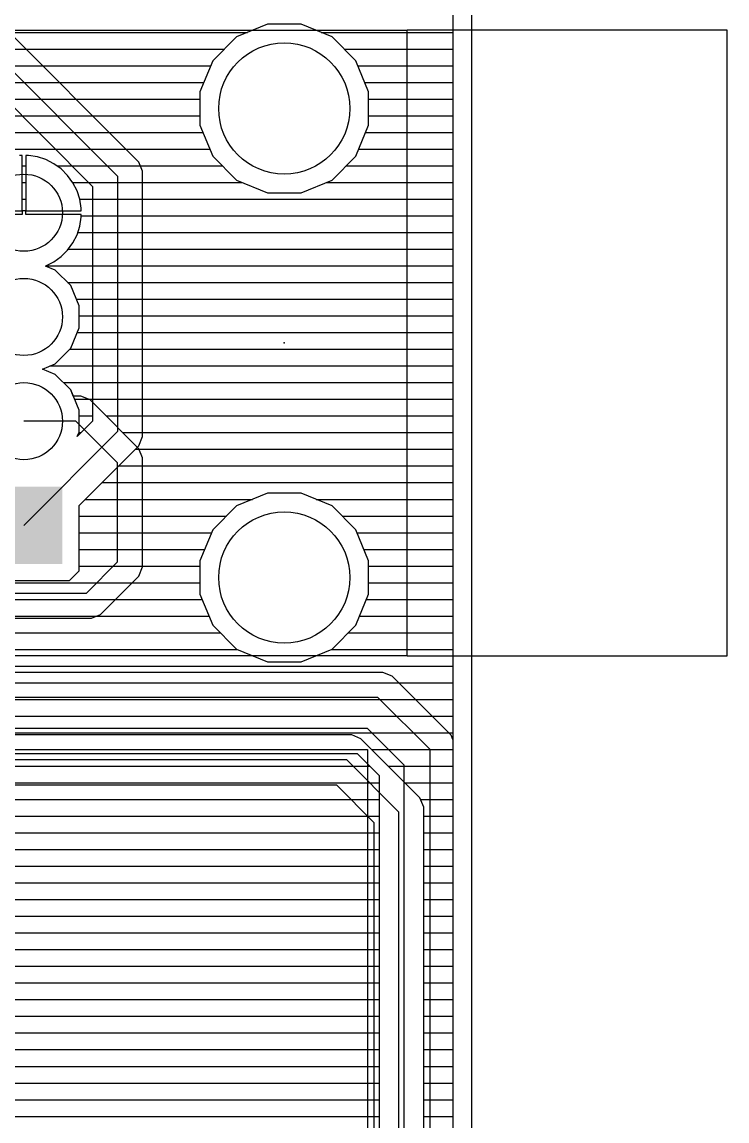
# Model space of a CAD drawing. Extents: x -0.64 to 6, y -0.15 to 7.8.
# Drawn here: x 5.318 to 5.995, y 5.084 to 6.138 of the extents above; entities that cross this region are included whole.
import ezdxf

# ---------------------------------------------------------------- set-up
doc = ezdxf.new("R2010")
doc.units = 0
for name, color, linetype in [('1', 22, 'CONTINUOUS'), ('16', 175, 'CONTINUOUS'), ('17', 82, 'CONTINUOUS'), ('20', 6, 'CONTINUOUS'), ('21', 253, 'CONTINUOUS'), ('23', 7, 'CONTINUOUS'), ('51', 253, 'CONTINUOUS')]:
    doc.layers.add(name, color=color, linetype=linetype)

# ---------------------------------------------------------------- blocks, each defined once
blk = doc.blocks.new('SQUAREP')
blk.add_solid([(-0.5, -0.5), (0.5, -0.5), (-0.5, 0.5), (0.5, 0.5)])
blk = doc.blocks.new('ROUNDP')
blk.add_circle((0, 0), 0.5)

msp = doc.modelspace()

# ---------------------------------------------------------------- linework, layer by layer
at = {"layer": '1'}
for p, q in [((5.732, 7.782), (5.732, 5.449602)), ((5.423595, 6.010346), (5.303595, 6.130346)), ((5.305941, 6.128), (5.534595, 6.128)), ((5.55389, 6.135992), (5.524122, 6.123662)), ((5.58611, 6.135992), (5.55389, 6.135992)), ((5.615878, 6.123662), (5.58611, 6.135992)), ((5.605405, 6.128), (5.732, 6.128)), ((5.524122, 6.123662), (5.501338, 6.100878)), ((5.638662, 6.100878), (5.615878, 6.123662)), ((5.29, 6.11), (5.41, 5.99)), ((5.321941, 6.112), (5.51246, 6.112)), ((5.62754, 6.112), (5.732, 6.112)), ((5.337941, 6.096), (5.499318, 6.096)), ((5.501338, 6.100878), (5.489008, 6.07111)), ((5.650992, 6.07111), (5.638662, 6.100878)), ((5.640682, 6.096), (5.732, 6.096)), ((5.280059, 6.086), (5.386, 5.980059)), ((5.353941, 6.08), (5.49269, 6.08)), ((5.64731, 6.08), (5.732, 6.08)), ((5.369941, 6.064), (5.489008, 6.064)), ((5.489008, 6.07111), (5.489008, 6.03889)), ((5.650992, 6.03889), (5.650992, 6.07111)), ((5.650992, 6.064), (5.732, 6.064)), ((5.385941, 6.048), (5.489008, 6.048)), ((5.650992, 6.048), (5.732, 6.048)), ((5.267971, 6.032), (5.334059, 6.032)), ((5.401941, 6.032), (5.491862, 6.032)), ((5.489008, 6.03889), (5.501338, 6.009122)), ((5.638662, 6.009122), (5.650992, 6.03889)), ((5.648138, 6.032), (5.732, 6.032)), ((5.273943, 6.016), (5.350059, 6.016)), ((5.417941, 6.016), (5.498489, 6.016)), ((5.641511, 6.016), (5.732, 6.016)), ((5.318157, 6.01), (5.315671, 6.01)), ((5.318157, 5.956843), (5.318157, 6.01)), ((5.318157, 6), (5.321843, 6)), ((5.324329, 6.01), (5.321843, 6.01)), ((5.321843, 6.01), (5.321843, 5.956843)), ((5.332879, 6.008646), (5.324329, 6.01)), ((5.341113, 6.00597), (5.332879, 6.008646)), ((5.348826, 6.00204), (5.341113, 6.00597)), ((5.35583, 5.996952), (5.348826, 6.00204)), ((5.351634, 6), (5.366059, 6)), ((5.430346, 6.003595), (5.423595, 6.010346)), ((5.434, 5.994774), (5.430346, 6.003595)), ((5.431835, 6), (5.51046, 6)), ((5.501338, 6.009122), (5.524122, 5.986338)), ((5.615878, 5.986338), (5.638662, 6.009122)), ((5.62954, 6), (5.732, 6)), ((5.361952, 5.99083), (5.35583, 5.996952)), ((5.36704, 5.983826), (5.361952, 5.99083)), ((5.41, 5.99), (5.41, 5.745)), ((5.434, 5.740226), (5.434, 5.994774)), ((5.318157, 5.984), (5.321843, 5.984)), ((5.366914, 5.984), (5.382059, 5.984)), ((5.37097, 5.976113), (5.36704, 5.983826)), ((5.386, 5.980059), (5.386, 5.754941)), ((5.434, 5.984), (5.529766, 5.984)), ((5.524122, 5.986338), (5.55389, 5.974008)), ((5.58611, 5.974008), (5.615878, 5.986338)), ((5.610233, 5.984), (5.732, 5.984)), ((5.373646, 5.967879), (5.37097, 5.976113)), ((5.55389, 5.974008), (5.58611, 5.974008)), ((5.318157, 5.968), (5.321843, 5.968)), ((5.373606, 5.968), (5.386, 5.968)), ((5.375, 5.959329), (5.373646, 5.967879)), ((5.375, 5.956843), (5.375, 5.959329)), ((5.434, 5.968), (5.732, 5.968)), ((5.265, 5.956843), (5.318157, 5.956843)), ((5.318157, 5.953157), (5.265, 5.953157)), ((5.321843, 5.956843), (5.318157, 5.956843)), ((5.318157, 5.956843), (5.318157, 5.953157)), ((5.321843, 5.953157), (5.321843, 5.956843)), ((5.321843, 5.956843), (5.375, 5.956843)), ((5.375, 5.953157), (5.321843, 5.953157)), ((5.373646, 5.942121), (5.375, 5.950671)), ((5.375, 5.950671), (5.375, 5.953157)), ((5.375, 5.952), (5.386, 5.952)), ((5.434, 5.952), (5.732, 5.952)), ((5.37097, 5.933887), (5.373646, 5.942121)), ((5.361952, 5.91917), (5.36704, 5.926174)), ((5.36704, 5.926174), (5.37097, 5.933887)), ((5.371657, 5.936), (5.386, 5.936)), ((5.434, 5.936), (5.732, 5.936)), ((5.35583, 5.913048), (5.361952, 5.91917)), ((5.362555, 5.92), (5.386, 5.92)), ((5.434, 5.92), (5.732, 5.92)), ((5.341113, 5.90403), (5.348826, 5.90796)), ((5.348826, 5.90796), (5.35583, 5.913048)), ((5.34056, 5.90385), (5.341113, 5.90403)), ((5.350022, 5.899931), (5.34056, 5.90385)), ((5.341022, 5.904), (5.386, 5.904)), ((5.364931, 5.885022), (5.350022, 5.899931)), ((5.434, 5.904), (5.732, 5.904)), ((5.361953, 5.888), (5.386, 5.888)), ((5.373, 5.865542), (5.364931, 5.885022)), ((5.434, 5.888), (5.732, 5.888)), ((5.370325, 5.872), (5.386, 5.872)), ((5.373, 5.844458), (5.373, 5.865542)), ((5.434, 5.872), (5.732, 5.872)), ((5.373, 5.856), (5.386, 5.856)), ((5.434, 5.856), (5.732, 5.856)), ((5.364931, 5.824978), (5.373, 5.844458)), ((5.371153, 5.84), (5.386, 5.84)), ((5.434, 5.84), (5.732, 5.84)), ((5.350022, 5.810069), (5.364931, 5.824978)), ((5.363953, 5.824), (5.386, 5.824)), ((5.434, 5.824), (5.732, 5.824)), ((5.337785, 5.805), (5.350022, 5.810069)), ((5.350022, 5.799931), (5.337785, 5.805)), ((5.345027, 5.808), (5.386, 5.808)), ((5.364931, 5.785022), (5.350022, 5.799931)), ((5.434, 5.808), (5.732, 5.808)), ((5.357953, 5.792), (5.386, 5.792)), ((5.434, 5.792), (5.732, 5.792)), ((5.373, 5.765542), (5.364931, 5.785022)), ((5.368668, 5.776), (5.386, 5.776)), ((5.434, 5.776), (5.732, 5.776)), ((5.373, 5.744458), (5.373, 5.765542)), ((5.373, 5.76), (5.386, 5.76)), ((5.434, 5.76), (5.732, 5.76)), ((5.386, 5.754941), (5.37122, 5.740161)), ((5.41, 5.745), (5.32, 5.655)), ((5.37122, 5.740161), (5.373, 5.744458)), ((5.37281, 5.744), (5.375059, 5.744)), ((5.430346, 5.731405), (5.434, 5.740226)), ((5.434, 5.744), (5.732, 5.744)), ((5.373, 5.674059), (5.430346, 5.731405)), ((5.426941, 5.728), (5.732, 5.728)), ((5.410941, 5.712), (5.732, 5.712)), ((5.394941, 5.696), (5.732, 5.696)), ((5.55389, 5.685992), (5.524122, 5.673662)), ((5.58611, 5.685992), (5.55389, 5.685992)), ((5.615878, 5.673662), (5.58611, 5.685992)), ((5.373, 5.611373), (5.373, 5.674059)), ((5.378941, 5.68), (5.539424, 5.68)), ((5.524122, 5.673662), (5.501338, 5.650878)), ((5.600576, 5.68), (5.732, 5.68)), ((5.638662, 5.650878), (5.615878, 5.673662)), ((5.373, 5.664), (5.51446, 5.664)), ((5.62554, 5.664), (5.732, 5.664)), ((5.373, 5.648), (5.500146, 5.648)), ((5.501338, 5.650878), (5.489008, 5.62111)), ((5.650992, 5.62111), (5.638662, 5.650878)), ((5.639854, 5.648), (5.732, 5.648)), ((5.373, 5.632), (5.493519, 5.632)), ((5.646481, 5.632), (5.732, 5.632)), ((5.489008, 5.62111), (5.489008, 5.58889)), ((5.650992, 5.58889), (5.650992, 5.62111)), ((5.363627, 5.602), (5.373, 5.611373)), ((5.373, 5.616), (5.489008, 5.616)), ((5.650992, 5.616), (5.732, 5.616)), ((4.234, 5.6), (5.489008, 5.6)), ((5.276373, 5.602), (5.363627, 5.602)), ((5.650992, 5.6), (5.732, 5.6)), ((5.489008, 5.58889), (5.501338, 5.559122)), ((5.638662, 5.559122), (5.650992, 5.58889)), ((4.234, 5.584), (5.491033, 5.584)), ((5.648967, 5.584), (5.732, 5.584)), ((4.245941, 5.568), (5.497661, 5.568)), ((5.642339, 5.568), (5.732, 5.568)), ((5.501338, 5.559122), (5.524122, 5.536338)), ((5.615878, 5.536338), (5.638662, 5.559122)), ((4.261941, 5.552), (5.50846, 5.552)), ((5.63154, 5.552), (5.732, 5.552)), ((4.277941, 5.536), (5.524938, 5.536)), ((5.524122, 5.536338), (5.55389, 5.524008)), ((5.58611, 5.524008), (5.615878, 5.536338)), ((5.615062, 5.536), (5.732, 5.536)), ((4.293941, 5.52), (5.732, 5.52)), ((5.55389, 5.524008), (5.58611, 5.524008)), ((5.664774, 5.514), (4.299941, 5.514)), ((5.673595, 5.510346), (5.664774, 5.514)), ((5.730346, 5.453595), (5.673595, 5.510346)), ((5.679941, 5.504), (5.732, 5.504)), ((5.66, 5.49), (4.29, 5.49)), ((5.71, 5.44), (5.66, 5.49)), ((5.695941, 5.488), (5.732, 5.488)), ((5.711941, 5.472), (5.732, 5.472)), ((5.65, 5.46), (5.08, 5.46)), ((5.685, 5.425), (5.65, 5.46)), ((5.727941, 5.456), (5.732, 5.456)), ((5.732, 5.449602), (5.730346, 5.453595)), ((5.100548, 5.436), (5.640059, 5.436)), ((5.640059, 5.436), (5.661, 5.415059)), ((5.71, 2.38), (5.71, 5.44)), ((5.0815, 5.424), (5.652059, 5.424)), ((5.685, 2.395), (5.685, 5.425)), ((5.661, 5.415059), (5.661, 2.404941)), ((5.072548, 5.408), (5.661, 5.408)), ((3.354, 5.392), (5.661, 5.392)), ((3.354, 5.376), (5.661, 5.376)), ((3.354, 5.36), (5.661, 5.36)), ((3.354, 5.344), (5.661, 5.344)), ((3.354, 5.328), (5.661, 5.328)), ((3.354, 5.312), (5.661, 5.312)), ((3.3615, 5.296), (5.661, 5.296)), ((3.359953, 5.28), (5.661, 5.28)), ((3.348548, 5.264), (5.661, 5.264)), ((3.18348, 5.248), (5.661, 5.248)), ((3.159984, 5.232), (5.661, 5.232)), ((3.159984, 5.216), (5.661, 5.216)), ((3.159984, 5.2), (5.661, 5.2)), ((3.1796, 5.184), (5.661, 5.184)), ((3.18348, 5.168), (5.661, 5.168)), ((3.18348, 5.152), (5.661, 5.152)), ((3.18348, 5.136), (5.661, 5.136)), ((3.18348, 5.12), (5.661, 5.12)), ((3.18348, 5.104), (5.661, 5.104)), ((3.1756, 5.088), (5.661, 5.088))]:
    msp.add_line(p, q, dxfattribs=at)
at = {"layer": '16'}
for p, q in [((5.732, 7.782), (5.732, -0.132)), ((4.884, 6.128), (5.534595, 6.128)), ((5.55389, 6.135992), (5.524122, 6.123662)), ((5.58611, 6.135992), (5.55389, 6.135992)), ((5.615878, 6.123662), (5.58611, 6.135992)), ((5.605405, 6.128), (5.732, 6.128)), ((5.524122, 6.123662), (5.501338, 6.100878)), ((5.638662, 6.100878), (5.615878, 6.123662)), ((4.884, 6.112), (5.51246, 6.112)), ((5.62754, 6.112), (5.732, 6.112)), ((4.884, 6.096), (5.499318, 6.096)), ((5.501338, 6.100878), (5.489008, 6.07111)), ((5.650992, 6.07111), (5.638662, 6.100878)), ((5.640682, 6.096), (5.732, 6.096)), ((4.884, 6.08), (5.49269, 6.08)), ((5.64731, 6.08), (5.732, 6.08)), ((4.884, 6.064), (5.489008, 6.064)), ((5.489008, 6.07111), (5.489008, 6.03889)), ((5.650992, 6.03889), (5.650992, 6.07111)), ((5.650992, 6.064), (5.732, 6.064)), ((5.254387, 6.048), (5.489008, 6.048)), ((5.650992, 6.048), (5.732, 6.048)), ((5.267971, 6.032), (5.491862, 6.032)), ((5.489008, 6.03889), (5.501338, 6.009122)), ((5.638662, 6.009122), (5.650992, 6.03889)), ((5.648138, 6.032), (5.732, 6.032)), ((5.273943, 6.016), (5.498489, 6.016)), ((5.641511, 6.016), (5.732, 6.016)), ((5.318157, 6.01), (5.315671, 6.01)), ((5.318157, 5.956843), (5.318157, 6.01)), ((5.318157, 6), (5.321843, 6)), ((5.324329, 6.01), (5.321843, 6.01)), ((5.321843, 6.01), (5.321843, 5.956843)), ((5.332879, 6.008646), (5.324329, 6.01)), ((5.341113, 6.00597), (5.332879, 6.008646)), ((5.348826, 6.00204), (5.341113, 6.00597)), ((5.35583, 5.996952), (5.348826, 6.00204)), ((5.351634, 6), (5.51046, 6)), ((5.501338, 6.009122), (5.524122, 5.986338)), ((5.615878, 5.986338), (5.638662, 6.009122)), ((5.62954, 6), (5.732, 6)), ((5.361952, 5.99083), (5.35583, 5.996952)), ((5.36704, 5.983826), (5.361952, 5.99083)), ((5.318157, 5.984), (5.321843, 5.984)), ((5.366914, 5.984), (5.529766, 5.984)), ((5.37097, 5.976113), (5.36704, 5.983826)), ((5.524122, 5.986338), (5.55389, 5.974008)), ((5.58611, 5.974008), (5.615878, 5.986338)), ((5.610233, 5.984), (5.732, 5.984)), ((5.373646, 5.967879), (5.37097, 5.976113)), ((5.55389, 5.974008), (5.58611, 5.974008)), ((5.318157, 5.968), (5.321843, 5.968)), ((5.373606, 5.968), (5.732, 5.968)), ((5.375, 5.959329), (5.373646, 5.967879)), ((5.375, 5.956843), (5.375, 5.959329)), ((5.265, 5.956843), (5.318157, 5.956843)), ((5.318157, 5.953157), (5.265, 5.953157)), ((5.321843, 5.956843), (5.318157, 5.956843)), ((5.318157, 5.956843), (5.318157, 5.953157)), ((5.321843, 5.953157), (5.321843, 5.956843)), ((5.321843, 5.956843), (5.375, 5.956843)), ((5.375, 5.953157), (5.321843, 5.953157)), ((5.373646, 5.942121), (5.375, 5.950671)), ((5.375, 5.950671), (5.375, 5.953157)), ((5.375, 5.952), (5.732, 5.952)), ((5.37097, 5.933887), (5.373646, 5.942121)), ((5.361952, 5.91917), (5.36704, 5.926174)), ((5.36704, 5.926174), (5.37097, 5.933887)), ((5.371657, 5.936), (5.732, 5.936)), ((5.35583, 5.913048), (5.361952, 5.91917)), ((5.362555, 5.92), (5.732, 5.92)), ((5.341113, 5.90403), (5.348826, 5.90796)), ((5.348826, 5.90796), (5.35583, 5.913048)), ((5.34056, 5.90385), (5.341113, 5.90403)), ((5.350022, 5.899931), (5.34056, 5.90385)), ((5.341022, 5.904), (5.732, 5.904)), ((5.364931, 5.885022), (5.350022, 5.899931)), ((5.361953, 5.888), (5.732, 5.888)), ((5.373, 5.865542), (5.364931, 5.885022)), ((5.370325, 5.872), (5.732, 5.872)), ((5.373, 5.844458), (5.373, 5.865542)), ((5.373, 5.856), (5.732, 5.856)), ((5.364931, 5.824978), (5.373, 5.844458)), ((5.371153, 5.84), (5.732, 5.84)), ((5.350022, 5.810069), (5.364931, 5.824978)), ((5.363953, 5.824), (5.732, 5.824)), ((5.337785, 5.805), (5.350022, 5.810069)), ((5.350022, 5.799931), (5.337785, 5.805)), ((5.345027, 5.808), (5.732, 5.808)), ((5.364931, 5.785022), (5.350022, 5.799931)), ((5.357953, 5.792), (5.732, 5.792)), ((5.367426, 5.779), (5.364931, 5.785022)), ((5.374774, 5.779), (5.367426, 5.779)), ((5.383595, 5.775346), (5.374774, 5.779)), ((5.382016, 5.776), (5.732, 5.776)), ((5.390346, 5.768595), (5.383595, 5.775346)), ((5.430346, 5.728595), (5.390346, 5.768595)), ((5.398941, 5.76), (5.732, 5.76)), ((5.37, 5.755), (5.32, 5.755)), ((5.41, 5.715), (5.37, 5.755)), ((5.414941, 5.744), (5.732, 5.744)), ((5.434, 5.719774), (5.430346, 5.728595)), ((5.430593, 5.728), (5.732, 5.728)), ((5.434, 5.615226), (5.434, 5.719774)), ((5.41, 5.62), (5.41, 5.715)), ((5.434, 5.712), (5.732, 5.712)), ((5.434, 5.696), (5.732, 5.696)), ((5.55389, 5.685992), (5.524122, 5.673662)), ((5.58611, 5.685992), (5.55389, 5.685992)), ((5.615878, 5.673662), (5.58611, 5.685992)), ((5.434, 5.68), (5.539424, 5.68)), ((5.524122, 5.673662), (5.501338, 5.650878)), ((5.600576, 5.68), (5.732, 5.68)), ((5.638662, 5.650878), (5.615878, 5.673662)), ((5.434, 5.664), (5.51446, 5.664)), ((5.62554, 5.664), (5.732, 5.664)), ((5.434, 5.648), (5.500146, 5.648)), ((5.501338, 5.650878), (5.489008, 5.62111)), ((5.650992, 5.62111), (5.638662, 5.650878)), ((5.639854, 5.648), (5.732, 5.648)), ((5.434, 5.632), (5.493519, 5.632)), ((5.646481, 5.632), (5.732, 5.632)), ((5.489008, 5.62111), (5.489008, 5.58889)), ((5.650992, 5.58889), (5.650992, 5.62111)), ((5.38, 5.59), (5.41, 5.62)), ((5.430346, 5.606405), (5.434, 5.615226)), ((5.434, 5.616), (5.489008, 5.616)), ((5.650992, 5.616), (5.732, 5.616)), ((5.393595, 5.569654), (5.423595, 5.599654)), ((5.423595, 5.599654), (5.430346, 5.606405)), ((5.423595, 5.599654), (5.423595, 5.599654)), ((5.423941, 5.6), (5.489008, 5.6)), ((5.650992, 5.6), (5.732, 5.6)), ((5.21, 5.59), (5.38, 5.59)), ((5.489008, 5.58889), (5.501338, 5.559122)), ((5.638662, 5.559122), (5.650992, 5.58889)), ((5.407941, 5.584), (5.491033, 5.584)), ((5.648967, 5.584), (5.732, 5.584)), ((5.384774, 5.566), (5.393595, 5.569654)), ((5.389602, 5.568), (5.497661, 5.568)), ((5.642339, 5.568), (5.732, 5.568)), ((5.205226, 5.566), (5.384774, 5.566)), ((5.501338, 5.559122), (5.524122, 5.536338)), ((5.615878, 5.536338), (5.638662, 5.559122)), ((4.911941, 5.552), (5.50846, 5.552)), ((5.63154, 5.552), (5.732, 5.552)), ((4.927941, 5.536), (5.524938, 5.536)), ((5.524122, 5.536338), (5.55389, 5.524008)), ((5.58611, 5.524008), (5.615878, 5.536338)), ((5.615062, 5.536), (5.732, 5.536)), ((4.943941, 5.52), (5.732, 5.52)), ((5.55389, 5.524008), (5.58611, 5.524008)), ((4.959941, 5.504), (5.732, 5.504)), ((5.094715, 5.488), (5.732, 5.488)), ((5.109125, 5.472), (5.732, 5.472)), ((5.1115, 5.456), (5.732, 5.456)), ((5.634774, 5.454), (5.1115, 5.454)), ((5.643595, 5.450346), (5.634774, 5.454)), ((5.650346, 5.443595), (5.643595, 5.450346)), ((5.700346, 5.393595), (5.650346, 5.443595)), ((5.653941, 5.44), (5.732, 5.44)), ((5.63, 5.43), (5.05, 5.43)), ((5.68, 5.38), (5.63, 5.43)), ((5.669941, 5.424), (5.732, 5.424)), ((5.070548, 5.406), (5.620059, 5.406)), ((5.620059, 5.406), (5.656, 5.370059)), ((5.685941, 5.408), (5.732, 5.408)), ((1.764819, 5.392), (5.634059, 5.392)), ((5.704, 5.384774), (5.700346, 5.393595)), ((5.701007, 5.392), (5.732, 5.392)), ((5.68, 1.26), (5.68, 5.38)), ((5.704, 1.280548), (5.704, 5.384774)), ((1.766, 5.376), (5.650059, 5.376)), ((5.656, 5.370059), (5.656, 1.280548)), ((5.704, 5.376), (5.732, 5.376)), ((1.761506, 5.36), (5.656, 5.36)), ((5.704, 5.36), (5.732, 5.36)), ((1.749054, 5.344), (5.656, 5.344)), ((5.704, 5.344), (5.732, 5.344)), ((0.630738, 5.328), (5.656, 5.328)), ((5.704, 5.328), (5.732, 5.328)), ((3.352548, 5.312), (5.656, 5.312)), ((5.704, 5.312), (5.732, 5.312)), ((3.3615, 5.296), (5.656, 5.296)), ((5.704, 5.296), (5.732, 5.296)), ((3.359953, 5.28), (5.656, 5.28)), ((5.704, 5.28), (5.732, 5.28)), ((3.354, 5.264), (5.656, 5.264)), ((5.704, 5.264), (5.732, 5.264)), ((3.354, 5.248), (5.656, 5.248)), ((5.704, 5.248), (5.732, 5.248)), ((3.354, 5.232), (5.656, 5.232)), ((5.704, 5.232), (5.732, 5.232)), ((3.354, 5.216), (5.656, 5.216)), ((5.704, 5.216), (5.732, 5.216)), ((3.354, 5.2), (5.656, 5.2)), ((5.704, 5.2), (5.732, 5.2)), ((3.354, 5.184), (5.656, 5.184)), ((5.704, 5.184), (5.732, 5.184)), ((3.354, 5.168), (5.656, 5.168)), ((5.704, 5.168), (5.732, 5.168)), ((3.354, 5.152), (5.656, 5.152)), ((5.704, 5.152), (5.732, 5.152)), ((3.354, 5.136), (5.656, 5.136)), ((5.704, 5.136), (5.732, 5.136)), ((3.354, 5.12), (5.656, 5.12)), ((5.704, 5.12), (5.732, 5.12)), ((3.354, 5.104), (5.656, 5.104)), ((5.704, 5.104), (5.732, 5.104)), ((3.354, 5.088), (5.656, 5.088)), ((5.704, 5.088), (5.732, 5.088))]:
    msp.add_line(p, q, dxfattribs=at)
at = {"layer": '20'}
msp.add_line((5.75, -0.15), (5.75, 7.8), dxfattribs=at)
for centre in [(5.57, 6.055), (5.57, 5.605)]:
    msp.add_circle(centre, 0.062992, dxfattribs=at)
at = {"layer": '21'}
for p, q in [((5.176299, 6.13), (5.68811, 6.13)), ((5.68811, 5.53), (5.68811, 6.13)), ((5.68811, 5.53), (5.176299, 5.53)), ((3.35, 5.44), (5.65, 5.44)), ((5.65, 5.44), (5.65, 3.99))]:
    msp.add_line(p, q, dxfattribs=at)
at = {"layer": '23'}
msp.add_point((5.57, 5.83), dxfattribs=at)
at = {"layer": '51'}
for p, q in [((5.995197, 6.13), (5.68811, 6.13)), ((5.995197, 5.53), (5.995197, 6.13)), ((5.68811, 5.53), (5.995197, 5.53))]:
    msp.add_line(p, q, dxfattribs=at)

# ---------------------------------------------------------------- block references
at = {"layer": '17', "xscale": 0.074, "yscale": 0.074, "rotation": 90}
for name, p in [('ROUNDP', (5.32, 5.955)), ('ROUNDP', (5.32, 5.955)), ('ROUNDP', (5.32, 5.855)), ('ROUNDP', (5.32, 5.855)), ('ROUNDP', (5.32, 5.755)), ('ROUNDP', (5.32, 5.755)), ('SQUAREP', (5.32, 5.655)), ('SQUAREP', (5.32, 5.655))]:
    msp.add_blockref(name, p, dxfattribs=at)

doc.saveas('drawing.dxf')
